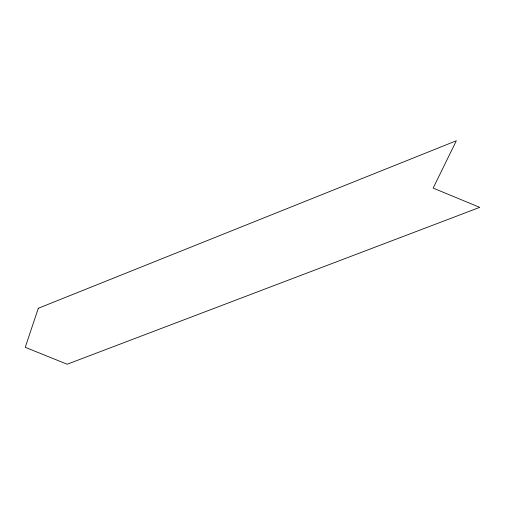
<?xml version="1.0" encoding="UTF-8"?>
<svg xmlns="http://www.w3.org/2000/svg" width="505" height="505" viewBox="0 0 505 505"><rect width="100%" height="100%" fill="white"/><g stroke="black" fill="none" stroke-linecap="round" stroke-linejoin="round"><path stroke-width="0.76" d="M38.285 308.284L25.25 347.314L67.178 364.231L479.75 207.359L433.157 188.094L456.337 140.769L38.285 308.284"/></g></svg>
